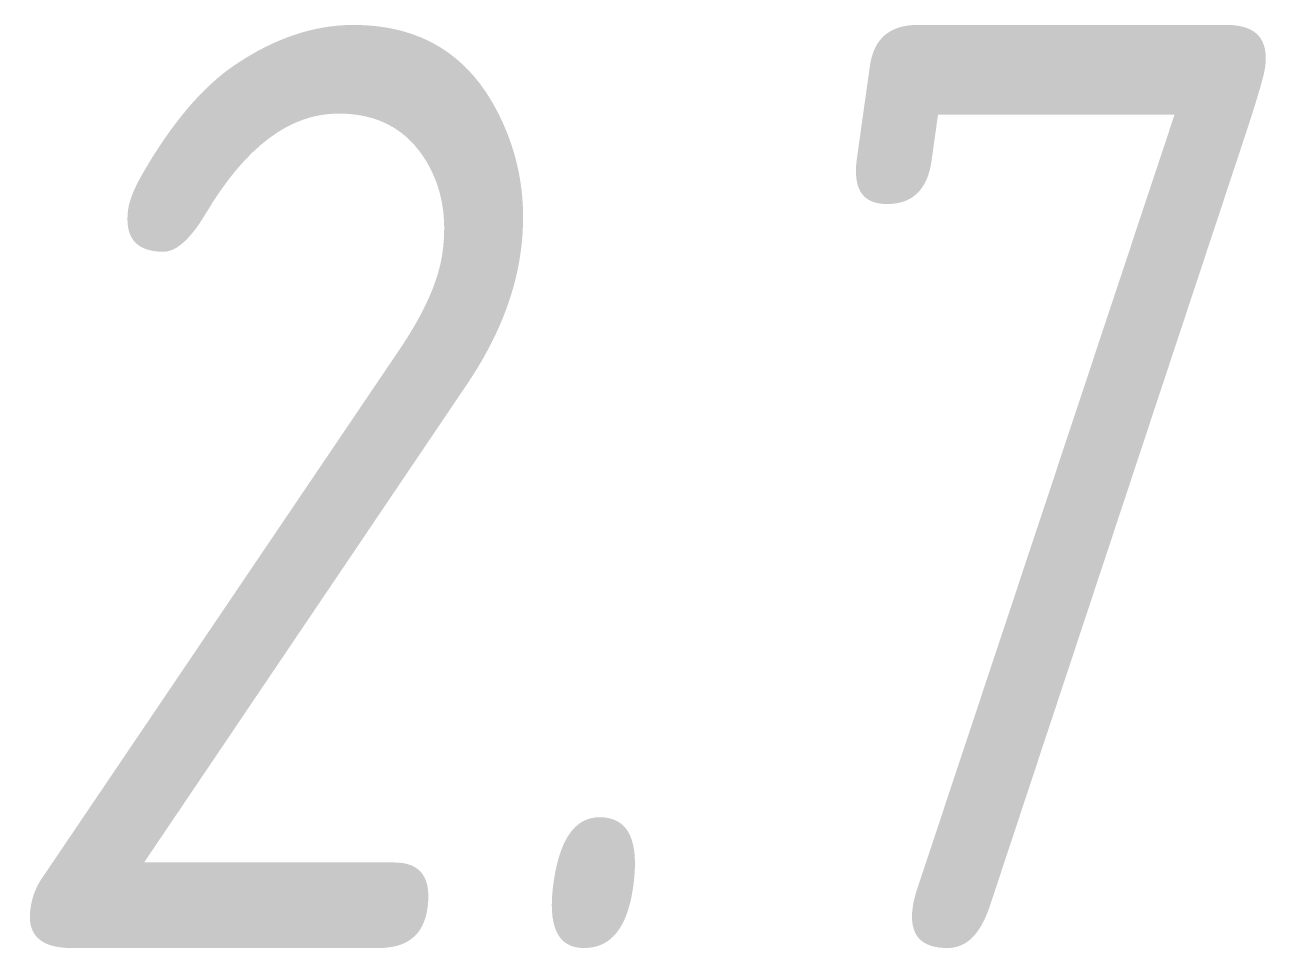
# Model space of a CAD drawing. Header units: millimetres. Extents: x -136099598 to 8891354, y 0 to 779331.
# Drawn here: x -95429.6 to -95091.9, y 467875.1 to 468125.1 of the extents above; entities that cross this region are included whole.
import ezdxf

# ---------------------------------------------------------------- set-up
doc = ezdxf.new("R2010")
doc.units = ezdxf.units.MM
doc.header["$MEASUREMENT"] = 0
doc.layers.get('0').update_dxf_attribs({"color": 250, "lineweight": 9})
doc.layers.add('АР_Текст', color=250, linetype='Continuous', lineweight=5)
doc.styles.add('Архитектурный размер', font='isocpeur.ttf', dxfattribs={"width": 0.8, "oblique": 8})

# ---------------------------------------------------------------- blocks, each defined once
blk = doc.blocks.new('*T1208')
at = {"layer": 'АР_Текст', "color": 0, "lineweight": -2, "ltscale": 150, "transparency": 16777216}
for p, q in [((0, 0), (16110.21, 0)), ((0, 0), (0, -11131.38)), ((1229.65, 0), (1229.65, -38851.77)), ((10068.21, 0), (10068.21, -38851.77)), ((11420.92, 0), (11420.92, -4368.97)), ((16110.21, 0), (16110.21, -38851.77)), ((0, -1696.97), (16110.21, -1696.97)), ((1229.65, -3032.97), (16110.21, -3032.97)), ((0, -4368.97), (16110.21, -4368.97)), ((0, -4993.97), (11420.92, -4993.97)), ((11420.92, -4993.97), (11420.92, -11131.38)), ((12773.63, -4993.97), (16110.21, -4993.97)), ((0, -6762.41), (16110.21, -6762.41)), ((0, -8459.38), (16110.21, -8459.38)), ((0, -9795.38), (16110.21, -9795.38)), ((1229.65, -11131.38), (16110.21, -11131.38)), ((0, -11756.38), (11420.92, -11756.38)), ((0, -11756.38), (0, -38851.77)), ((11420.92, -11756.38), (11420.92, -17861.35)), ((12773.63, -11756.38), (16110.21, -11756.38)), ((0, -13492.38), (16110.21, -13492.38)), ((0, -15189.35), (16110.21, -15189.35)), ((0, -16525.35), (16110.21, -16525.35)), ((0, -17861.35), (16110.21, -17861.35)), ((12773.63, -17861.35), (12773.63, -18486.35)), ((0, -18486.35), (16110.21, -18486.35)), ((11420.92, -18486.35), (11420.92, -24591.32)), ((0, -20222.35), (16110.21, -20222.35)), ((0, -21919.32), (16110.21, -21919.32)), ((0, -23255.32), (16110.21, -23255.32)), ((0, -24591.32), (16110.21, -24591.32)), ((12773.63, -24591.32), (12773.63, -25274.82)), ((0, -25274.82), (16110.21, -25274.82)), ((11420.92, -25274.82), (11420.92, -31379.8)), ((0, -27010.82), (16110.21, -27010.82)), ((0, -28707.8), (16110.21, -28707.8)), ((0, -30043.8), (16110.21, -30043.8)), ((0, -31379.8), (16110.21, -31379.8)), ((12773.63, -31379.8), (12773.63, -32063.3)), ((0, -32063.3), (16110.21, -32063.3)), ((11420.92, -32063.3), (11420.92, -38168.27)), ((0, -33799.3), (16110.21, -33799.3)), ((0, -35496.27), (16110.21, -35496.27)), ((0, -36832.27), (16110.21, -36832.27)), ((0, -38168.27), (16110.21, -38168.27)), ((12773.63, -38168.27), (12773.63, -38851.77)), ((0, -38851.77), (16110.21, -38851.77))]:
    blk.add_line(p, q, dxfattribs=at)
at = {"layer": 'АР_Текст', "color": 0, "linetype": 'ByBlock', "lineweight": -2, "ltscale": 150, "transparency": 16777216}
for p, q in [((12773.63, 0), (12773.63, -17861.35)), ((0, -3032.97), (1229.65, -3032.97)), ((11420.92, -4368.97), (11420.92, -4993.97)), ((11420.92, -4993.97), (12773.63, -4993.97)), ((0, -11131.38), (1229.65, -11131.38)), ((0, -11131.38), (0, -11756.38)), ((11420.92, -11131.38), (11420.92, -11756.38)), ((11420.92, -11756.38), (12773.63, -11756.38)), ((11420.92, -17861.35), (11420.92, -18486.35)), ((12773.63, -18486.35), (12773.63, -24591.32)), ((11420.92, -24591.32), (11420.92, -25274.82)), ((12773.63, -25274.82), (12773.63, -31379.8)), ((11420.92, -31379.8), (11420.92, -32063.3)), ((12773.63, -32063.3), (12773.63, -38168.27)), ((11420.92, -38168.27), (11420.92, -38851.77))]:
    blk.add_line(p, q, dxfattribs=at)
at = {"layer": 'АР_Текст', "color": 0, "ltscale": 150, "transparency": 16777216, "style": 'Архитектурный размер'}
for s, insert, char_height, width, attachment_point in [('Облицовка горизонтальных площадок входной группы  керамогранитной плиткой, цвет Антрацит с противоскользящей поверхностью 600х600х9мм по армированной цем.-пес. стяжке толщиной 50мм', (1329.65, -848.49), 240, 8638.5571, 4), ('м²', (10744.56, -848.49), 250, 1052.7076, 5), ('4.6', (12097.27, -848.49), 250, 1052.7076, 5), ('Облицовка проступей (горизонтальных поверхностей ступеней) керамогранитной плиткой, цвет Антрацит, с противоскользящей поверхностью 600х600х9мм на морозостойком клею 11мм', (1329.65, -2364.97), 240, 8638.5571, 4), ('м²', (10744.56, -2364.97), 250, 1052.7076, 5), ('3.5', (12097.27, -2364.97), 250, 1052.7076, 5), ('Облицовка подступенков (вертикальных поверхностей ступеней) керамогранитной плиткой, цвет- Антрацит 600х600х9мм на морозостойком клею 11мм', (1329.65, -3700.97), 240, 8638.5571, 4), ('2.5', (12097.27, -3700.97), 250, 1052.7076, 5), ('м²', (10744.56, -3700.97), 250, 1052.7076, 5), ('Входная группа №7', (5648.93, -4681.47), 250, 8538.5571, 5), ('Оштукатуривание вертикальных поверхностей входной группы цем.-пес. раствором толщиной 30мм по тканной металлической сетке 14х14мм по ГОСТ 3826 (Ø0.8мм) и облицовка керамогранитной плиткой на клее, цвет Антрацит, 600х600х9мм', (1329.65, -5878.19), 240, 8638.5571, 4), ('м²', (10744.56, -5878.19), 250, 1052.7076, 5), ('7.0', (12097.27, -5878.19), 250, 1052.7076, 5), ('Облицовка горизонтальных площадок входной группы  керамогранитной плиткой, цвет Антрацит с противоскользящей поверхностью 600х600х9мм по армированной цем.-пес. стяжке толщиной 50мм', (1329.65, -7610.89), 240, 8638.5571, 4), ('4.4', (12097.27, -7610.89), 250, 1052.7076, 5), ('м²', (10744.56, -7610.89), 250, 1052.7076, 5), ('Облицовка проступей (горизонтальных поверхностей ступеней) керамогранитной плиткой, цвет Антрацит, с противоскользящей поверхностью 600х600х9мм на морозостойком клею 11мм', (1329.65, -9127.38), 240, 8638.5571, 4), ('3.6', (12097.27, -9127.38), 250, 1052.7076, 5), ('м²', (10744.56, -9127.38), 250, 1052.7076, 5), ('Облицовка подступенков (вертикальных поверхностей ступеней) керамогранитной плиткой, цвет- Антрацит 600х600х9мм на морозостойком клею 11мм', (1329.65, -10463.38), 240, 8638.5571, 4), ('м²', (10744.56, -10463.38), 250, 1052.7076, 5), ('2.3', (12097.27, -10463.38), 250, 1052.7076, 5), ('Входная группа №8', (5648.93, -11443.88), 250, 8538.5571, 5), ('Оштукатуривание вертикальных поверхностей входной группы цем.-пес. раствором толщиной 30мм по тканной металлической сетке 14х14мм по ГОСТ 3826 (Ø0.8мм) и облицовка керамогранитной плиткой на клее, цвет Антрацит, 600х600х9мм', (1329.65, -12624.38), 240, 8638.5571, 4), ('м²', (10744.56, -12624.38), 250, 1052.7076, 5), ('9.6', (12097.27, -12624.38), 250, 1052.7076, 5), ('Облицовка горизонтальных площадок входной группы  керамогранитной плиткой, цвет Антрацит с противоскользящей поверхностью 600х600х9мм по армированной цем.-пес. стяжке толщиной 50мм', (1329.65, -14340.86), 240, 8638.5571, 4), ('4.4', (12097.27, -14340.86), 250, 1052.7076, 5), ('м²', (10744.56, -14340.86), 250, 1052.7076, 5), ('Облицовка проступей (горизонтальных поверхностей ступеней) керамогранитной плиткой, цвет Антрацит, с противоскользящей поверхностью 600х600х9мм на морозостойком клею 11мм', (1329.65, -15857.35), 240, 8638.5571, 4), ('4.6', (12097.27, -15857.35), 250, 1052.7076, 5), ('м²', (10744.56, -15857.35), 250, 1052.7076, 5), ('Облицовка подступенков (вертикальных поверхностей ступеней) керамогранитной плиткой, цвет- Антрацит 600х600х9мм на морозостойком клею 11мм', (1329.65, -17193.35), 240, 8638.5571, 4), ('м²', (10744.56, -17193.35), 250, 1052.7076, 5), ('3.0', (12097.27, -17193.35), 250, 1052.7076, 5), ('Входная группа №9', (5648.93, -18173.85), 250, 8538.5571, 5), ('Оштукатуривание вертикальных поверхностей входной группы цем.-пес. раствором толщиной 30мм по тканной металлической сетке 14х14мм по ГОСТ 3826 (Ø0.8мм) и облицовка керамогранитной плиткой на клее, цвет Антрацит, 600х600х9мм', (1329.65, -19354.35), 240, 8638.5571, 4), ('м²', (10744.56, -19354.35), 250, 1052.7076, 5), ('8.4', (12097.27, -19354.35), 250, 1052.7076, 5), ('Облицовка горизонтальных площадок входной группы  керамогранитной плиткой, цвет Антрацит с противоскользящей поверхностью 600х600х9мм по армированной цем.-пес. стяжке толщиной 50мм', (1329.65, -21070.83), 240, 8638.5571, 4), ('2.9', (12097.27, -21070.83), 250, 1052.7076, 5), ('м²', (10744.56, -21070.83), 250, 1052.7076, 5), ('Облицовка проступей (горизонтальных поверхностей ступеней) керамогранитной плиткой, цвет Антрацит, с противоскользящей поверхностью 600х600х9мм на морозостойком клею 11мм', (1329.65, -22587.32), 240, 8638.5571, 4), ('1.0', (12097.27, -22587.32), 250, 1052.7076, 5), ('м²', (10744.56, -22587.32), 250, 1052.7076, 5), ('Облицовка подступенков (вертикальных поверхностей ступеней) керамогранитной плиткой, цвет- Антрацит 600х600х9мм на морозостойком клею 11мм', (1329.65, -23923.32), 240, 8638.5571, 4), ('м²', (10744.56, -23923.32), 250, 1052.7076, 5), ('1.2', (12097.27, -23923.32), 250, 1052.7076, 5), ('Входная группа №10', (5648.93, -24933.07), 250, 8538.5571, 5), ('Оштукатуривание вертикальных поверхностей входной группы цем.-пес. раствором толщиной 30мм по тканной металлической сетке 14х14мм по ГОСТ 3826 (Ø0.8мм) и облицовка керамогранитной плиткой на клее, цвет Антрацит, 600х600х9мм', (1329.65, -26142.82), 240, 8638.5571, 4), ('7.5', (12097.27, -26142.82), 250, 1052.7076, 5), ('м²', (10744.56, -26142.82), 250, 1052.7076, 5), ('Облицовка горизонтальных площадок входной группы  керамогранитной плиткой, цвет Антрацит с противоскользящей поверхностью 600х600х9мм по армированной цем.-пес. стяжке толщиной 50мм', (1329.65, -27859.31), 240, 8638.5571, 4), ('4.7', (12097.27, -27859.31), 250, 1052.7076, 5), ('м²', (10744.56, -27859.31), 250, 1052.7076, 5), ('Облицовка проступей (горизонтальных поверхностей ступеней) керамогранитной плиткой, цвет Антрацит, с противоскользящей поверхностью 600х600х9мм на морозостойком клею 11мм', (1329.65, -29375.8), 240, 8638.5571, 4), ('м²', (10744.56, -29375.8), 250, 1052.7076, 5), ('4.4', (12097.27, -29375.8), 250, 1052.7076, 5), ('Облицовка подступенков (вертикальных поверхностей ступеней) керамогранитной плиткой, цвет- Антрацит 600х600х9мм на морозостойком клею 11мм', (1329.65, -30711.8), 240, 8638.5571, 4), ('2.6', (12097.27, -30711.8), 250, 1052.7076, 5), ('м²', (10744.56, -30711.8), 250, 1052.7076, 5), ('Входная группа №11', (5648.93, -31721.55), 250, 8538.5571, 5), ('Оштукатуривание вертикальных поверхностей входной группы цем.-пес. раствором толщиной 30мм по тканной металлической сетке 14х14мм по ГОСТ 3826 (Ø0.8мм) и облицовка керамогранитной плиткой на клее, цвет Антрацит, 600х600х9мм', (1329.65, -32931.3), 240, 8638.5571, 4), ('м²', (10744.56, -32931.3), 250, 1052.7076, 5), ('8.6', (12097.27, -32931.3), 250, 1052.7076, 5), ('Облицовка горизонтальных площадок входной группы  керамогранитной плиткой, цвет Антрацит с противоскользящей поверхностью 600х600х9мм по армированной цем.-пес. стяжке толщиной 50мм', (1329.65, -34647.79), 240, 8638.5571, 4), ('м²', (10744.56, -34647.79), 250, 1052.7076, 5), ('5.3', (12097.27, -34647.79), 250, 1052.7076, 5), ('Облицовка проступей (горизонтальных поверхностей ступеней) керамогранитной плиткой, цвет Антрацит, с противоскользящей поверхностью 600х600х9мм на морозостойком клею 11мм', (1329.65, -36164.27), 240, 8638.5571, 4), ('м²', (10744.56, -36164.27), 250, 1052.7076, 5), ('4.3', (12097.27, -36164.27), 250, 1052.7076, 5), ('Облицовка подступенков (вертикальных поверхностей ступеней) керамогранитной плиткой, цвет- Антрацит 600х600х9мм на морозостойком клею 11мм', (1329.65, -37500.27), 240, 8638.5571, 4), ('м²', (10744.56, -37500.27), 250, 1052.7076, 5), ('2.7', (12097.27, -37500.27), 250, 1052.7076, 5), ('Входная группа №12', (5648.93, -38510.02), 250, 8538.5571, 5)]:
    blk.add_mtext(s, dxfattribs=dict(at, insert=insert, char_height=char_height, width=width, attachment_point=attachment_point))

msp = doc.modelspace()

# ---------------------------------------------------------------- block references
msp.add_blockref('*T1208', (-107373.5, 505500.41))

doc.saveas('drawing.dxf')
